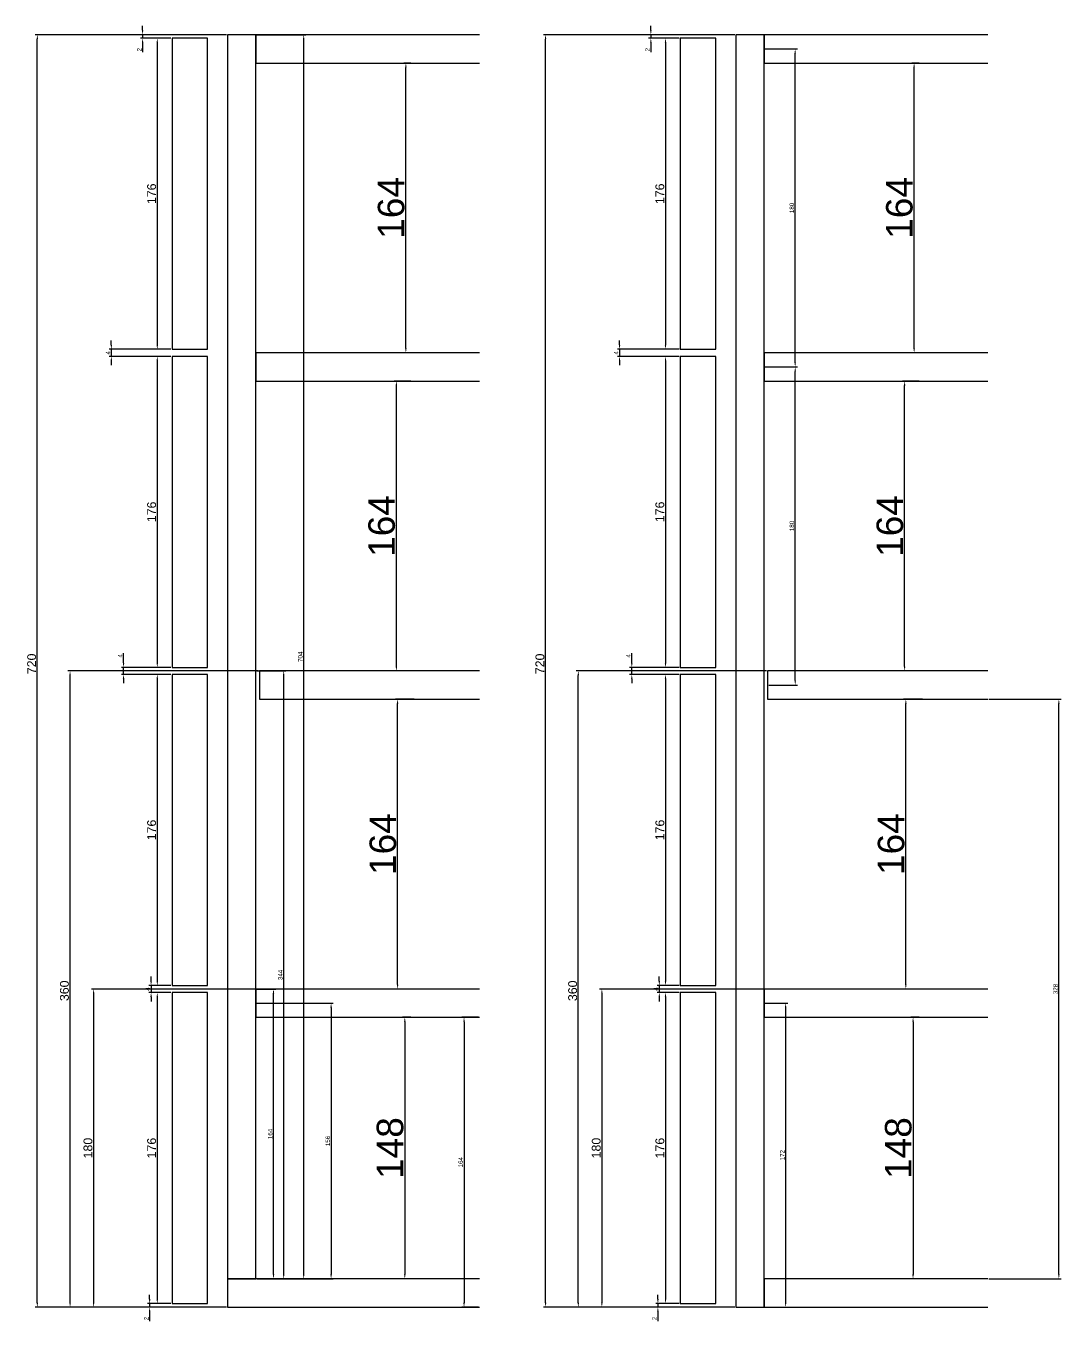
# Model space of a CAD drawing. Header units: millimetres. Extents: x 197 to 5045, y 762 to 4643.
# Drawn here: x 2098 to 2683, y 2205 to 2938 of the extents above; entities that cross this region are included whole.
import ezdxf

# ---------------------------------------------------------------- set-up
doc = ezdxf.new("R2010")
doc.units = ezdxf.units.MM
doc.styles.get("Standard").update_dxf_attribs({"font": 'arial.ttf'})
doc.dimstyles.new('ISO-25', dxfattribs={"dimtxt": 2.5, "dimasz": 2.5, "dimexe": 1.25, "dimexo": 0.625, "dimtad": 1, "dimtxsty": 'Standard', "dimcen": 2.5, "dimadec": 0, "dimazin": 0, "dimtfac": 1, "dimtmove": 0, "dimatfit": 3, "dimfxl": 1, "dimarcsym": 0})

# ---------------------------------------------------------------- blocks, each defined once
blk = doc.blocks.new('*D29')
at = {"color": 0, "lineweight": -2, "transparency": 16777216}
for p, q in [((14.94, 178), (5.94, 178)), ((7.19, 175.5), (7.19, 4.5)), ((14.94, 2), (5.94, 2))]:
    blk.add_line(p, q, dxfattribs=at)
at = {"color": 0, "transparency": 16777216}
for points in [[(6.77, 175.5), (7.61, 175.5), (7.19, 178)], [(6.77, 4.5), (7.61, 4.5), (7.19, 2)]]:
    blk.add_solid(points, dxfattribs=at)
at = {"layer": 'Defpoints', "color": 0, "transparency": 16777216}
for p in [(15.56, 178), (7.19, 2), (15.56, 2)]:
    blk.add_point(p, dxfattribs=at)
at = {"color": 0, "transparency": 16777216, "insert": (4.01, 90), "char_height": 5, "attachment_point": 5, "rotation": 90}
blk.add_mtext('176', dxfattribs=at)
blk = doc.blocks.new('*D28')
at = {"color": 0, "lineweight": -2, "transparency": 16777216}
for p, q in [((2211.11, 2932.96), (2102.82, 2932.96)), ((2104.07, 2215.46), (2104.07, 2930.46)), ((2211.11, 2212.96), (2102.82, 2212.96))]:
    blk.add_line(p, q, dxfattribs=at)
at = {"color": 0, "transparency": 16777216}
for points in [[(2103.66, 2930.46), (2104.49, 2930.46), (2104.07, 2932.96)], [(2103.66, 2215.46), (2104.49, 2215.46), (2104.07, 2212.96)]]:
    blk.add_solid(points, dxfattribs=at)
at = {"layer": 'Defpoints', "color": 0, "transparency": 16777216}
for p in [(2104.07, 2932.96), (2211.73, 2932.96), (2211.73, 2212.96)]:
    blk.add_point(p, dxfattribs=at)
at = {"color": 0, "transparency": 16777216, "insert": (2100.9, 2576.96), "char_height": 5, "attachment_point": 5, "rotation": 90}
blk.add_mtext('720', dxfattribs=at)
blk = doc.blocks.new('*D30')
at = {"color": 0, "lineweight": -2, "transparency": 16777216}
for p, q in [((2168.43, 2397.46), (2168.43, 2399.96)), ((2179.69, 2394.96), (2167.18, 2394.96)), ((2179.69, 2390.96), (2167.18, 2390.96)), ((2168.43, 2394.96), (2168.43, 2390.96)), ((2168.43, 2388.46), (2168.43, 2385.96))]:
    blk.add_line(p, q, dxfattribs=at)
at = {"color": 0, "transparency": 16777216}
for points in [[(2168.01, 2397.46), (2168.85, 2397.46), (2168.43, 2394.96)], [(2168.01, 2388.46), (2168.85, 2388.46), (2168.43, 2390.96)]]:
    blk.add_solid(points, dxfattribs=at)
at = {"layer": 'Defpoints', "color": 0, "transparency": 16777216}
for p in [(2168.43, 2390.96), (2180.32, 2394.96), (2180.32, 2390.96)]:
    blk.add_point(p, dxfattribs=at)
at = {"color": 0, "transparency": 16777216, "insert": (2166.56, 2392.96), "char_height": 2.5, "attachment_point": 5, "rotation": 90}
blk.add_mtext('4', dxfattribs=at)
blk = doc.blocks.new('*D31')
at = {"color": 0, "lineweight": -2, "transparency": 16777216}
for p, q in [((2179.69, 2214.96), (2166.38, 2214.96)), ((2167.63, 2217.46), (2167.63, 2219.96)), ((2167.63, 2214.96), (2167.63, 2212.96)), ((2211.11, 2212.96), (2166.38, 2212.96)), ((2167.63, 2210.46), (2167.63, 2205.05))]:
    blk.add_line(p, q, dxfattribs=at)
at = {"color": 0, "transparency": 16777216}
for points in [[(2167.21, 2217.46), (2168.05, 2217.46), (2167.63, 2214.96)], [(2167.21, 2210.46), (2168.05, 2210.46), (2167.63, 2212.96)]]:
    blk.add_solid(points, dxfattribs=at)
at = {"layer": 'Defpoints', "color": 0, "transparency": 16777216}
for p in [(2180.32, 2214.96), (2167.63, 2212.96), (2211.73, 2212.96)]:
    blk.add_point(p, dxfattribs=at)
at = {"color": 0, "transparency": 16777216, "insert": (2165.75, 2206.5), "char_height": 2.5, "attachment_point": 5, "rotation": 90}
blk.add_mtext('2', dxfattribs=at)
blk = doc.blocks.new('*D32')
at = {"color": 0, "lineweight": -2, "transparency": 16777216}
for p, q in [((2227.11, 2392.96), (2134.68, 2392.96)), ((2135.93, 2390.46), (2135.93, 2215.46)), ((2211.11, 2212.96), (2134.68, 2212.96))]:
    blk.add_line(p, q, dxfattribs=at)
at = {"color": 0, "transparency": 16777216}
for points in [[(2135.51, 2390.46), (2136.34, 2390.46), (2135.93, 2392.96)], [(2135.51, 2215.46), (2136.34, 2215.46), (2135.93, 2212.96)]]:
    blk.add_solid(points, dxfattribs=at)
at = {"layer": 'Defpoints', "color": 0, "transparency": 16777216}
for p in [(2227.73, 2392.96), (2135.93, 2212.96), (2211.73, 2212.96)]:
    blk.add_point(p, dxfattribs=at)
at = {"color": 0, "transparency": 16777216, "insert": (2132.75, 2302.96), "char_height": 5, "attachment_point": 5, "rotation": 90}
blk.add_mtext('180', dxfattribs=at)
blk = doc.blocks.new('*D40')
at = {"color": 0, "lineweight": -2, "transparency": 16777216}
for p, q in [((2211.11, 2932.96), (2162.4, 2932.96)), ((2163.65, 2935.46), (2163.65, 2937.96)), ((2163.65, 2932.96), (2163.65, 2930.96)), ((2179.69, 2930.96), (2162.4, 2930.96)), ((2163.65, 2928.46), (2163.65, 2923.05))]:
    blk.add_line(p, q, dxfattribs=at)
at = {"color": 0, "transparency": 16777216}
for points in [[(2163.23, 2935.46), (2164.07, 2935.46), (2163.65, 2932.96)], [(2163.23, 2928.46), (2164.07, 2928.46), (2163.65, 2930.96)]]:
    blk.add_solid(points, dxfattribs=at)
at = {"layer": 'Defpoints', "color": 0, "transparency": 16777216}
for p in [(2211.73, 2932.96), (2163.65, 2930.96), (2180.32, 2930.96)]:
    blk.add_point(p, dxfattribs=at)
at = {"color": 0, "transparency": 16777216, "insert": (2161.77, 2924.5), "char_height": 2.5, "attachment_point": 5, "rotation": 90}
blk.add_mtext('2', dxfattribs=at)
blk = doc.blocks.new('*D44')
at = {"color": 0, "lineweight": -2, "transparency": 16777216}
for p, q in [((2145.94, 2757.46), (2145.94, 2759.96)), ((2179.69, 2754.96), (2144.69, 2754.96)), ((2179.69, 2750.96), (2144.69, 2750.96)), ((2145.94, 2754.96), (2145.94, 2750.96)), ((2145.94, 2748.46), (2145.94, 2745.96))]:
    blk.add_line(p, q, dxfattribs=at)
at = {"color": 0, "transparency": 16777216}
for points in [[(2145.52, 2757.46), (2146.36, 2757.46), (2145.94, 2754.96)], [(2145.52, 2748.46), (2146.36, 2748.46), (2145.94, 2750.96)]]:
    blk.add_solid(points, dxfattribs=at)
at = {"layer": 'Defpoints', "color": 0, "transparency": 16777216}
for p in [(2145.94, 2750.96), (2180.32, 2754.96), (2180.32, 2750.96)]:
    blk.add_point(p, dxfattribs=at)
at = {"color": 0, "transparency": 16777216, "insert": (2144.06, 2752.96), "char_height": 2.5, "attachment_point": 5, "rotation": 90}
blk.add_mtext('4', dxfattribs=at)
blk = doc.blocks.new('*D45')
at = {"color": 0, "lineweight": -2, "transparency": 16777216}
for p, q in [((2229.11, 2572.96), (2121.35, 2572.96)), ((2122.6, 2215.46), (2122.6, 2570.46)), ((2211.11, 2212.96), (2121.35, 2212.96))]:
    blk.add_line(p, q, dxfattribs=at)
at = {"color": 0, "transparency": 16777216}
for points in [[(2122.18, 2570.46), (2123.02, 2570.46), (2122.6, 2572.96)], [(2122.18, 2215.46), (2123.02, 2215.46), (2122.6, 2212.96)]]:
    blk.add_solid(points, dxfattribs=at)
at = {"layer": 'Defpoints', "color": 0, "transparency": 16777216}
for p in [(2122.6, 2572.96), (2229.73, 2572.96), (2211.73, 2212.96)]:
    blk.add_point(p, dxfattribs=at)
at = {"color": 0, "transparency": 16777216, "insert": (2119.42, 2391.96), "char_height": 5, "attachment_point": 5, "rotation": 90}
blk.add_mtext('360', dxfattribs=at)
blk = doc.blocks.new('*D48')
at = {"color": 0, "lineweight": -2, "transparency": 16777216}
for p, q in [((2315.37, 2376.96), (2310.74, 2376.96)), ((2311.99, 2374.46), (2311.99, 2231.46)), ((2315.37, 2228.96), (2310.74, 2228.96))]:
    blk.add_line(p, q, dxfattribs=at)
at = {"color": 0, "transparency": 16777216}
for points in [[(2311.57, 2374.46), (2312.41, 2374.46), (2311.99, 2376.96)], [(2311.57, 2231.46), (2312.41, 2231.46), (2311.99, 2228.96)]]:
    blk.add_solid(points, dxfattribs=at)
at = {"layer": 'Defpoints', "color": 0, "transparency": 16777216}
for p in [(2315.99, 2376.96), (2311.99, 2228.96), (2315.99, 2228.96)]:
    blk.add_point(p, dxfattribs=at)
at = {"color": 0, "transparency": 16777216, "insert": (2303.71, 2302.96), "char_height": 15, "attachment_point": 5, "rotation": 90}
blk.add_mtext('148', dxfattribs=at)
blk = doc.blocks.new('*D49')
at = {"color": 0, "lineweight": -2, "transparency": 16777216}
for p, q in [((2317.37, 2556.96), (2306.67, 2556.96)), ((2307.92, 2395.46), (2307.92, 2554.46)), ((2315.37, 2392.96), (2306.67, 2392.96))]:
    blk.add_line(p, q, dxfattribs=at)
at = {"color": 0, "transparency": 16777216}
for points in [[(2307.5, 2554.46), (2308.34, 2554.46), (2307.92, 2556.96)], [(2307.5, 2395.46), (2308.34, 2395.46), (2307.92, 2392.96)]]:
    blk.add_solid(points, dxfattribs=at)
at = {"layer": 'Defpoints', "color": 0, "transparency": 16777216}
for p in [(2307.92, 2556.96), (2317.99, 2556.96), (2315.99, 2392.96)]:
    blk.add_point(p, dxfattribs=at)
at = {"color": 0, "transparency": 16777216, "insert": (2299.64, 2474.96), "char_height": 15, "attachment_point": 5, "rotation": 90}
blk.add_mtext('164', dxfattribs=at)
blk = doc.blocks.new('*D50')
at = {"color": 0, "lineweight": -2, "transparency": 16777216}
for p, q in [((2315.37, 2736.96), (2305.98, 2736.96)), ((2307.23, 2575.46), (2307.23, 2734.46)), ((2317.37, 2572.96), (2305.98, 2572.96))]:
    blk.add_line(p, q, dxfattribs=at)
at = {"color": 0, "transparency": 16777216}
for points in [[(2306.81, 2734.46), (2307.65, 2734.46), (2307.23, 2736.96)], [(2306.81, 2575.46), (2307.65, 2575.46), (2307.23, 2572.96)]]:
    blk.add_solid(points, dxfattribs=at)
at = {"layer": 'Defpoints', "color": 0, "transparency": 16777216}
for p in [(2307.23, 2736.96), (2315.99, 2736.96), (2317.99, 2572.96)]:
    blk.add_point(p, dxfattribs=at)
at = {"color": 0, "transparency": 16777216, "insert": (2298.95, 2654.96), "char_height": 15, "attachment_point": 5, "rotation": 90}
blk.add_mtext('164', dxfattribs=at)
blk = doc.blocks.new('*D51')
at = {"color": 0, "lineweight": -2, "transparency": 16777216}
for p, q in [((2315.37, 2916.96), (2311.35, 2916.96)), ((2312.6, 2755.46), (2312.6, 2914.46)), ((2315.37, 2752.96), (2311.35, 2752.96))]:
    blk.add_line(p, q, dxfattribs=at)
at = {"color": 0, "transparency": 16777216}
for points in [[(2312.19, 2914.46), (2313.02, 2914.46), (2312.6, 2916.96)], [(2312.19, 2755.46), (2313.02, 2755.46), (2312.6, 2752.96)]]:
    blk.add_solid(points, dxfattribs=at)
at = {"layer": 'Defpoints', "color": 0, "transparency": 16777216}
for p in [(2312.6, 2916.96), (2315.99, 2916.96), (2315.99, 2752.96)]:
    blk.add_point(p, dxfattribs=at)
at = {"color": 0, "transparency": 16777216, "insert": (2304.32, 2834.96), "char_height": 15, "attachment_point": 5, "rotation": 90}
blk.add_mtext('164', dxfattribs=at)
blk = doc.blocks.new('*D52')
at = {"color": 0, "lineweight": -2, "transparency": 16777216}
for p, q in [((2152.87, 2577.46), (2152.87, 2582.94)), ((2179.69, 2574.96), (2151.62, 2574.96)), ((2152.87, 2570.96), (2152.87, 2574.96)), ((2179.69, 2570.96), (2151.62, 2570.96)), ((2152.87, 2568.46), (2152.87, 2565.96))]:
    blk.add_line(p, q, dxfattribs=at)
at = {"color": 0, "transparency": 16777216}
for points in [[(2152.45, 2577.46), (2153.29, 2577.46), (2152.87, 2574.96)], [(2152.45, 2568.46), (2153.29, 2568.46), (2152.87, 2570.96)]]:
    blk.add_solid(points, dxfattribs=at)
at = {"layer": 'Defpoints', "color": 0, "transparency": 16777216}
for p in [(2180.32, 2574.96), (2152.87, 2570.96), (2180.32, 2570.96)]:
    blk.add_point(p, dxfattribs=at)
at = {"color": 0, "transparency": 16777216, "insert": (2150.99, 2581.45), "char_height": 2.5, "attachment_point": 5, "rotation": 90}
blk.add_mtext('4', dxfattribs=at)
blk = doc.blocks.new('*D53')
at = {"color": 0, "lineweight": -2, "transparency": 16777216}
for p, q in [((2498.67, 2932.96), (2390.38, 2932.96)), ((2391.63, 2215.46), (2391.63, 2930.46)), ((2498.67, 2212.96), (2390.38, 2212.96))]:
    blk.add_line(p, q, dxfattribs=at)
at = {"color": 0, "transparency": 16777216}
for points in [[(2391.22, 2930.46), (2392.05, 2930.46), (2391.63, 2932.96)], [(2391.22, 2215.46), (2392.05, 2215.46), (2391.63, 2212.96)]]:
    blk.add_solid(points, dxfattribs=at)
at = {"layer": 'Defpoints', "color": 0, "transparency": 16777216}
for p in [(2391.63, 2932.96), (2499.29, 2932.96), (2499.29, 2212.96)]:
    blk.add_point(p, dxfattribs=at)
at = {"color": 0, "transparency": 16777216, "insert": (2388.46, 2576.96), "char_height": 5, "attachment_point": 5, "rotation": 90}
blk.add_mtext('720', dxfattribs=at)
blk = doc.blocks.new('*D60')
at = {"color": 0, "lineweight": -2, "transparency": 16777216}
for p, q in [((2455.99, 2397.46), (2455.99, 2399.96)), ((2467.25, 2394.96), (2454.74, 2394.96)), ((2467.25, 2390.96), (2454.74, 2390.96)), ((2455.99, 2394.96), (2455.99, 2390.96)), ((2455.99, 2388.46), (2455.99, 2385.96))]:
    blk.add_line(p, q, dxfattribs=at)
at = {"color": 0, "transparency": 16777216}
for points in [[(2455.58, 2397.46), (2456.41, 2397.46), (2455.99, 2394.96)], [(2455.58, 2388.46), (2456.41, 2388.46), (2455.99, 2390.96)]]:
    blk.add_solid(points, dxfattribs=at)
at = {"layer": 'Defpoints', "color": 0, "transparency": 16777216}
for p in [(2455.99, 2390.96), (2467.88, 2394.96), (2467.88, 2390.96)]:
    blk.add_point(p, dxfattribs=at)
at = {"color": 0, "transparency": 16777216, "insert": (2454.12, 2392.96), "char_height": 2.5, "attachment_point": 5, "rotation": 90}
blk.add_mtext('4', dxfattribs=at)
blk = doc.blocks.new('*D61')
at = {"color": 0, "lineweight": -2, "transparency": 16777216}
for p, q in [((2467.25, 2214.96), (2453.94, 2214.96)), ((2455.19, 2217.46), (2455.19, 2219.96)), ((2455.19, 2214.96), (2455.19, 2212.96)), ((2498.67, 2212.96), (2453.94, 2212.96)), ((2455.19, 2210.46), (2455.19, 2205.05))]:
    blk.add_line(p, q, dxfattribs=at)
at = {"color": 0, "transparency": 16777216}
for points in [[(2454.77, 2217.46), (2455.61, 2217.46), (2455.19, 2214.96)], [(2454.77, 2210.46), (2455.61, 2210.46), (2455.19, 2212.96)]]:
    blk.add_solid(points, dxfattribs=at)
at = {"layer": 'Defpoints', "color": 0, "transparency": 16777216}
for p in [(2467.88, 2214.96), (2455.19, 2212.96), (2499.29, 2212.96)]:
    blk.add_point(p, dxfattribs=at)
at = {"color": 0, "transparency": 16777216, "insert": (2453.31, 2206.5), "char_height": 2.5, "attachment_point": 5, "rotation": 90}
blk.add_mtext('2', dxfattribs=at)
blk = doc.blocks.new('*D54')
at = {"color": 0, "lineweight": -2, "transparency": 16777216}
for p, q in [((2514.67, 2392.96), (2422.24, 2392.96)), ((2423.49, 2390.46), (2423.49, 2215.46)), ((2498.67, 2212.96), (2422.24, 2212.96))]:
    blk.add_line(p, q, dxfattribs=at)
at = {"color": 0, "transparency": 16777216}
for points in [[(2423.07, 2390.46), (2423.91, 2390.46), (2423.49, 2392.96)], [(2423.07, 2215.46), (2423.91, 2215.46), (2423.49, 2212.96)]]:
    blk.add_solid(points, dxfattribs=at)
at = {"layer": 'Defpoints', "color": 0, "transparency": 16777216}
for p in [(2515.29, 2392.96), (2423.49, 2212.96), (2499.29, 2212.96)]:
    blk.add_point(p, dxfattribs=at)
at = {"color": 0, "transparency": 16777216, "insert": (2420.31, 2302.96), "char_height": 5, "attachment_point": 5, "rotation": 90}
blk.add_mtext('180', dxfattribs=at)
blk = doc.blocks.new('*D62')
at = {"color": 0, "lineweight": -2, "transparency": 16777216}
for p, q in [((2498.67, 2932.96), (2449.96, 2932.96)), ((2451.21, 2935.46), (2451.21, 2937.96)), ((2451.21, 2932.96), (2451.21, 2930.96)), ((2467.25, 2930.96), (2449.96, 2930.96)), ((2451.21, 2928.46), (2451.21, 2923.05))]:
    blk.add_line(p, q, dxfattribs=at)
at = {"color": 0, "transparency": 16777216}
for points in [[(2450.79, 2935.46), (2451.63, 2935.46), (2451.21, 2932.96)], [(2450.79, 2928.46), (2451.63, 2928.46), (2451.21, 2930.96)]]:
    blk.add_solid(points, dxfattribs=at)
at = {"layer": 'Defpoints', "color": 0, "transparency": 16777216}
for p in [(2499.29, 2932.96), (2451.21, 2930.96), (2467.88, 2930.96)]:
    blk.add_point(p, dxfattribs=at)
at = {"color": 0, "transparency": 16777216, "insert": (2449.33, 2924.5), "char_height": 2.5, "attachment_point": 5, "rotation": 90}
blk.add_mtext('2', dxfattribs=at)
blk = doc.blocks.new('*D63')
at = {"color": 0, "lineweight": -2, "transparency": 16777216}
for p, q in [((2433.5, 2757.46), (2433.5, 2759.96)), ((2467.25, 2754.96), (2432.25, 2754.96)), ((2467.25, 2750.96), (2432.25, 2750.96)), ((2433.5, 2754.96), (2433.5, 2750.96)), ((2433.5, 2748.46), (2433.5, 2745.96))]:
    blk.add_line(p, q, dxfattribs=at)
at = {"color": 0, "transparency": 16777216}
for points in [[(2433.08, 2757.46), (2433.92, 2757.46), (2433.5, 2754.96)], [(2433.08, 2748.46), (2433.92, 2748.46), (2433.5, 2750.96)]]:
    blk.add_solid(points, dxfattribs=at)
at = {"layer": 'Defpoints', "color": 0, "transparency": 16777216}
for p in [(2433.5, 2750.96), (2467.88, 2754.96), (2467.88, 2750.96)]:
    blk.add_point(p, dxfattribs=at)
at = {"color": 0, "transparency": 16777216, "insert": (2431.62, 2752.96), "char_height": 2.5, "attachment_point": 5, "rotation": 90}
blk.add_mtext('4', dxfattribs=at)
blk = doc.blocks.new('*D56')
at = {"color": 0, "lineweight": -2, "transparency": 16777216}
for p, q in [((2516.67, 2572.96), (2408.91, 2572.96)), ((2410.16, 2215.46), (2410.16, 2570.46)), ((2498.67, 2212.96), (2408.91, 2212.96))]:
    blk.add_line(p, q, dxfattribs=at)
at = {"color": 0, "transparency": 16777216}
for points in [[(2409.75, 2570.46), (2410.58, 2570.46), (2410.16, 2572.96)], [(2409.75, 2215.46), (2410.58, 2215.46), (2410.16, 2212.96)]]:
    blk.add_solid(points, dxfattribs=at)
at = {"layer": 'Defpoints', "color": 0, "transparency": 16777216}
for p in [(2410.16, 2572.96), (2517.29, 2572.96), (2499.29, 2212.96)]:
    blk.add_point(p, dxfattribs=at)
at = {"color": 0, "transparency": 16777216, "insert": (2406.98, 2391.96), "char_height": 5, "attachment_point": 5, "rotation": 90}
blk.add_mtext('360', dxfattribs=at)
blk = doc.blocks.new('*D55')
at = {"color": 0, "lineweight": -2, "transparency": 16777216}
for p, q in [((2602.93, 2376.96), (2598.3, 2376.96)), ((2599.55, 2374.46), (2599.55, 2231.46)), ((2602.93, 2228.96), (2598.3, 2228.96))]:
    blk.add_line(p, q, dxfattribs=at)
at = {"color": 0, "transparency": 16777216}
for points in [[(2599.14, 2374.46), (2599.97, 2374.46), (2599.55, 2376.96)], [(2599.14, 2231.46), (2599.97, 2231.46), (2599.55, 2228.96)]]:
    blk.add_solid(points, dxfattribs=at)
at = {"layer": 'Defpoints', "color": 0, "transparency": 16777216}
for p in [(2603.56, 2376.96), (2599.55, 2228.96), (2603.56, 2228.96)]:
    blk.add_point(p, dxfattribs=at)
at = {"color": 0, "transparency": 16777216, "insert": (2591.27, 2302.96), "char_height": 15, "attachment_point": 5, "rotation": 90}
blk.add_mtext('148', dxfattribs=at)
blk = doc.blocks.new('*D57')
at = {"color": 0, "lineweight": -2, "transparency": 16777216}
for p, q in [((2604.93, 2556.96), (2594.23, 2556.96)), ((2595.48, 2395.46), (2595.48, 2554.46)), ((2602.93, 2392.96), (2594.23, 2392.96))]:
    blk.add_line(p, q, dxfattribs=at)
at = {"color": 0, "transparency": 16777216}
for points in [[(2595.07, 2554.46), (2595.9, 2554.46), (2595.48, 2556.96)], [(2595.07, 2395.46), (2595.9, 2395.46), (2595.48, 2392.96)]]:
    blk.add_solid(points, dxfattribs=at)
at = {"layer": 'Defpoints', "color": 0, "transparency": 16777216}
for p in [(2595.48, 2556.96), (2605.56, 2556.96), (2603.56, 2392.96)]:
    blk.add_point(p, dxfattribs=at)
at = {"color": 0, "transparency": 16777216, "insert": (2587.2, 2474.96), "char_height": 15, "attachment_point": 5, "rotation": 90}
blk.add_mtext('164', dxfattribs=at)
blk = doc.blocks.new('*D58')
at = {"color": 0, "lineweight": -2, "transparency": 16777216}
for p, q in [((2602.93, 2736.96), (2593.54, 2736.96)), ((2594.79, 2575.46), (2594.79, 2734.46)), ((2604.93, 2572.96), (2593.54, 2572.96))]:
    blk.add_line(p, q, dxfattribs=at)
at = {"color": 0, "transparency": 16777216}
for points in [[(2594.38, 2734.46), (2595.21, 2734.46), (2594.79, 2736.96)], [(2594.38, 2575.46), (2595.21, 2575.46), (2594.79, 2572.96)]]:
    blk.add_solid(points, dxfattribs=at)
at = {"layer": 'Defpoints', "color": 0, "transparency": 16777216}
for p in [(2594.79, 2736.96), (2603.56, 2736.96), (2605.56, 2572.96)]:
    blk.add_point(p, dxfattribs=at)
at = {"color": 0, "transparency": 16777216, "insert": (2586.51, 2654.96), "char_height": 15, "attachment_point": 5, "rotation": 90}
blk.add_mtext('164', dxfattribs=at)
blk = doc.blocks.new('*D59')
at = {"color": 0, "lineweight": -2, "transparency": 16777216}
for p, q in [((2602.93, 2916.96), (2598.91, 2916.96)), ((2600.16, 2755.46), (2600.16, 2914.46)), ((2602.93, 2752.96), (2598.91, 2752.96))]:
    blk.add_line(p, q, dxfattribs=at)
at = {"color": 0, "transparency": 16777216}
for points in [[(2599.75, 2914.46), (2600.58, 2914.46), (2600.16, 2916.96)], [(2599.75, 2755.46), (2600.58, 2755.46), (2600.16, 2752.96)]]:
    blk.add_solid(points, dxfattribs=at)
at = {"layer": 'Defpoints', "color": 0, "transparency": 16777216}
for p in [(2600.16, 2916.96), (2603.56, 2916.96), (2603.56, 2752.96)]:
    blk.add_point(p, dxfattribs=at)
at = {"color": 0, "transparency": 16777216, "insert": (2591.88, 2834.96), "char_height": 15, "attachment_point": 5, "rotation": 90}
blk.add_mtext('164', dxfattribs=at)
blk = doc.blocks.new('*D64')
at = {"color": 0, "lineweight": -2, "transparency": 16777216}
for p, q in [((2440.43, 2577.46), (2440.43, 2582.94)), ((2467.25, 2574.96), (2439.18, 2574.96)), ((2440.43, 2570.96), (2440.43, 2574.96)), ((2467.25, 2570.96), (2439.18, 2570.96)), ((2440.43, 2568.46), (2440.43, 2565.96))]:
    blk.add_line(p, q, dxfattribs=at)
at = {"color": 0, "transparency": 16777216}
for points in [[(2440.01, 2577.46), (2440.85, 2577.46), (2440.43, 2574.96)], [(2440.01, 2568.46), (2440.85, 2568.46), (2440.43, 2570.96)]]:
    blk.add_solid(points, dxfattribs=at)
at = {"layer": 'Defpoints', "color": 0, "transparency": 16777216}
for p in [(2467.88, 2574.96), (2440.43, 2570.96), (2467.88, 2570.96)]:
    blk.add_point(p, dxfattribs=at)
at = {"color": 0, "transparency": 16777216, "insert": (2438.56, 2581.45), "char_height": 2.5, "attachment_point": 5, "rotation": 90}
blk.add_mtext('4', dxfattribs=at)
blk = doc.blocks.new('*D65')
at = {"color": 0, "lineweight": -2, "transparency": 16777216}
for p, q in [((2228.36, 2392.96), (2238.96, 2392.96)), ((2237.71, 2231.46), (2237.71, 2390.46)), ((2228.36, 2228.96), (2238.96, 2228.96))]:
    blk.add_line(p, q, dxfattribs=at)
at = {"color": 0, "transparency": 16777216}
for points in [[(2237.29, 2390.46), (2238.13, 2390.46), (2237.71, 2392.96)], [(2237.29, 2231.46), (2238.13, 2231.46), (2237.71, 2228.96)]]:
    blk.add_solid(points, dxfattribs=at)
at = {"layer": 'Defpoints', "color": 0, "transparency": 16777216}
for p in [(2227.73, 2392.96), (2237.71, 2392.96), (2227.73, 2228.96)]:
    blk.add_point(p, dxfattribs=at)
at = {"color": 0, "transparency": 16777216, "insert": (2235.81, 2310.96), "char_height": 2.5, "attachment_point": 5, "rotation": 90}
blk.add_mtext('164', dxfattribs=at)
blk = doc.blocks.new('*D66')
at = {"color": 0, "lineweight": -2, "transparency": 16777216}
for p, q in [((2228.36, 2572.96), (2244.72, 2572.96)), ((2243.47, 2231.46), (2243.47, 2570.46)), ((2228.36, 2228.96), (2244.72, 2228.96))]:
    blk.add_line(p, q, dxfattribs=at)
at = {"color": 0, "transparency": 16777216}
for points in [[(2243.06, 2570.46), (2243.89, 2570.46), (2243.47, 2572.96)], [(2243.06, 2231.46), (2243.89, 2231.46), (2243.47, 2228.96)]]:
    blk.add_solid(points, dxfattribs=at)
at = {"layer": 'Defpoints', "color": 0, "transparency": 16777216}
for p in [(2227.73, 2572.96), (2243.47, 2572.96), (2227.73, 2228.96)]:
    blk.add_point(p, dxfattribs=at)
at = {"color": 0, "transparency": 16777216, "insert": (2241.57, 2400.96), "char_height": 2.5, "attachment_point": 5, "rotation": 90}
blk.add_mtext('344', dxfattribs=at)
blk = doc.blocks.new('*D67')
at = {"color": 0, "lineweight": -2, "transparency": 16777216}
for p, q in [((2228.36, 2932.96), (2256.03, 2932.96)), ((2254.78, 2231.46), (2254.78, 2930.46)), ((2228.36, 2228.96), (2256.03, 2228.96))]:
    blk.add_line(p, q, dxfattribs=at)
at = {"color": 0, "transparency": 16777216}
for points in [[(2254.37, 2930.46), (2255.2, 2930.46), (2254.78, 2932.96)], [(2254.37, 2231.46), (2255.2, 2231.46), (2254.78, 2228.96)]]:
    blk.add_solid(points, dxfattribs=at)
at = {"layer": 'Defpoints', "color": 0, "transparency": 16777216}
for p in [(2227.73, 2932.96), (2254.78, 2932.96), (2227.73, 2228.96)]:
    blk.add_point(p, dxfattribs=at)
at = {"color": 0, "transparency": 16777216, "insert": (2252.88, 2580.96), "char_height": 2.5, "attachment_point": 5, "rotation": 90}
blk.add_mtext('704', dxfattribs=at)
blk = doc.blocks.new('*D68')
at = {"color": 0, "lineweight": -2, "transparency": 16777216}
for p, q in [((2515.92, 2924.96), (2534.1, 2924.96)), ((2532.85, 2747.46), (2532.85, 2922.46)), ((2515.92, 2744.96), (2534.1, 2744.96))]:
    blk.add_line(p, q, dxfattribs=at)
at = {"color": 0, "transparency": 16777216}
for points in [[(2532.44, 2922.46), (2533.27, 2922.46), (2532.85, 2924.96)], [(2532.44, 2747.46), (2533.27, 2747.46), (2532.85, 2744.96)]]:
    blk.add_solid(points, dxfattribs=at)
at = {"layer": 'Defpoints', "color": 0, "transparency": 16777216}
for p in [(2515.29, 2924.96), (2532.85, 2924.96), (2515.29, 2744.96)]:
    blk.add_point(p, dxfattribs=at)
at = {"color": 0, "transparency": 16777216, "insert": (2530.95, 2834.96), "char_height": 2.5, "attachment_point": 5, "rotation": 90}
blk.add_mtext('180', dxfattribs=at)
blk = doc.blocks.new('*D69')
at = {"color": 0, "lineweight": -2, "transparency": 16777216}
for p, q in [((2515.92, 2744.96), (2534.13, 2744.96)), ((2532.88, 2567.46), (2532.88, 2742.46)), ((2517.92, 2564.96), (2534.13, 2564.96))]:
    blk.add_line(p, q, dxfattribs=at)
at = {"color": 0, "transparency": 16777216}
for points in [[(2532.47, 2742.46), (2533.3, 2742.46), (2532.88, 2744.96)], [(2532.47, 2567.46), (2533.3, 2567.46), (2532.88, 2564.96)]]:
    blk.add_solid(points, dxfattribs=at)
at = {"layer": 'Defpoints', "color": 0, "transparency": 16777216}
for p in [(2515.29, 2744.96), (2532.88, 2744.96), (2517.29, 2564.96)]:
    blk.add_point(p, dxfattribs=at)
at = {"color": 0, "transparency": 16777216, "insert": (2530.98, 2654.96), "char_height": 2.5, "attachment_point": 5, "rotation": 90}
blk.add_mtext('180', dxfattribs=at)
blk = doc.blocks.new('*D70')
at = {"color": 0, "lineweight": -2, "transparency": 16777216}
for p, q in [((2515.92, 2384.96), (2528.72, 2384.96)), ((2527.47, 2382.46), (2527.47, 2215.46)), ((2515.92, 2212.96), (2528.72, 2212.96))]:
    blk.add_line(p, q, dxfattribs=at)
at = {"color": 0, "transparency": 16777216}
for points in [[(2527.05, 2382.46), (2527.88, 2382.46), (2527.47, 2384.96)], [(2527.05, 2215.46), (2527.88, 2215.46), (2527.47, 2212.96)]]:
    blk.add_solid(points, dxfattribs=at)
at = {"layer": 'Defpoints', "color": 0, "transparency": 16777216}
for p in [(2515.29, 2384.96), (2515.29, 2212.96), (2527.47, 2212.96)]:
    blk.add_point(p, dxfattribs=at)
at = {"color": 0, "transparency": 16777216, "insert": (2525.59, 2298.96), "char_height": 2.5, "attachment_point": 5, "rotation": 90}
blk.add_mtext('172', dxfattribs=at)
blk = doc.blocks.new('*D71')
at = {"color": 0, "lineweight": -2, "transparency": 16777216}
for p, q in [((2228.36, 2384.96), (2271.54, 2384.96)), ((2270.29, 2382.46), (2270.29, 2231.46)), ((2228.36, 2228.96), (2271.54, 2228.96))]:
    blk.add_line(p, q, dxfattribs=at)
at = {"color": 0, "transparency": 16777216}
for points in [[(2269.87, 2382.46), (2270.71, 2382.46), (2270.29, 2384.96)], [(2269.87, 2231.46), (2270.71, 2231.46), (2270.29, 2228.96)]]:
    blk.add_solid(points, dxfattribs=at)
at = {"layer": 'Defpoints', "color": 0, "transparency": 16777216}
for p in [(2227.73, 2384.96), (2227.73, 2228.96), (2270.29, 2228.96)]:
    blk.add_point(p, dxfattribs=at)
at = {"color": 0, "transparency": 16777216, "insert": (2268.39, 2306.96), "char_height": 2.5, "attachment_point": 5, "rotation": 90}
blk.add_mtext('156', dxfattribs=at)
blk = doc.blocks.new('*D108')
at = {"color": 0, "lineweight": -2, "transparency": 16777216}
for p, q in [((2642.52, 2556.96), (2683.31, 2556.96)), ((2682.06, 2231.46), (2682.06, 2554.46)), ((2642.52, 2228.96), (2683.31, 2228.96))]:
    blk.add_line(p, q, dxfattribs=at)
at = {"color": 0, "transparency": 16777216}
for points in [[(2681.65, 2554.46), (2682.48, 2554.46), (2682.06, 2556.96)], [(2681.65, 2231.46), (2682.48, 2231.46), (2682.06, 2228.96)]]:
    blk.add_solid(points, dxfattribs=at)
at = {"layer": 'Defpoints', "color": 0, "transparency": 16777216}
for p in [(2641.9, 2556.96), (2682.06, 2556.96), (2641.9, 2228.96)]:
    blk.add_point(p, dxfattribs=at)
at = {"color": 0, "transparency": 16777216, "insert": (2680.16, 2392.96), "char_height": 2.5, "attachment_point": 5, "rotation": 90}
blk.add_mtext('328', dxfattribs=at)
blk = doc.blocks.new('*D109')
at = {"color": 0, "lineweight": -2, "transparency": 16777216}
for p, q in [((2353.71, 2376.96), (2344.25, 2376.96)), ((2345.5, 2374.46), (2345.5, 2215.46)), ((2353.71, 2212.96), (2344.25, 2212.96))]:
    blk.add_line(p, q, dxfattribs=at)
at = {"color": 0, "transparency": 16777216}
for points in [[(2345.09, 2374.46), (2345.92, 2374.46), (2345.5, 2376.96)], [(2345.09, 2215.46), (2345.92, 2215.46), (2345.5, 2212.96)]]:
    blk.add_solid(points, dxfattribs=at)
at = {"layer": 'Defpoints', "color": 0, "transparency": 16777216}
for p in [(2354.33, 2376.96), (2345.5, 2212.96), (2354.33, 2212.96)]:
    blk.add_point(p, dxfattribs=at)
at = {"color": 0, "transparency": 16777216, "insert": (2343.6, 2294.96), "char_height": 2.5, "attachment_point": 5, "rotation": 90}
blk.add_mtext('164', dxfattribs=at)
blk = doc.blocks.new('A$C6B184A41')
at = {"color": 1}
blk.add_lwpolyline([(15.562, 2), (35.562, 2), (35.562, 178), (15.562, 178)], close=True, dxfattribs=at)
dim = blk.add_linear_dim(base=(7.19, 2), p1=(15.562, 178), p2=(15.562, 2), angle=90, dimstyle='ISO-25', override={"dimtxt": 5})
dim.commit()
dim.dimension.update_dxf_attribs({"geometry": '*D29', "text_midpoint": (4.012, 90)})

msp = doc.modelspace()

# ---------------------------------------------------------------- linework, layer by layer
at = {"color": 3}
for points in [[(2211.73, 2228.957), (2227.73, 2228.957), (2227.73, 2932.957), (2211.73, 2932.957)], [(2499.292, 2212.957), (2515.292, 2212.957), (2515.292, 2932.957), (2499.292, 2932.957)]]:
    msp.add_lwpolyline(points, close=True, dxfattribs=at)
at = {"color": 6}
for points in [[(2354.334, 2932.957), (2227.73, 2932.957), (2227.73, 2916.957), (2354.334, 2916.957)], [(2641.896, 2932.957), (2515.292, 2932.957), (2515.292, 2916.957), (2641.896, 2916.957)], [(2354.334, 2752.957), (2227.73, 2752.957), (2227.73, 2736.957), (2354.334, 2736.957)], [(2641.896, 2752.957), (2515.292, 2752.957), (2515.292, 2736.957), (2641.896, 2736.957)], [(2354.334, 2572.957), (2229.73, 2572.957), (2229.73, 2556.957), (2354.334, 2556.957)], [(2641.896, 2572.957), (2517.292, 2572.957), (2517.292, 2556.957), (2641.896, 2556.957)], [(2354.334, 2392.957), (2227.73, 2392.957), (2227.73, 2376.957), (2354.334, 2376.957)], [(2641.896, 2392.957), (2515.292, 2392.957), (2515.292, 2376.957), (2641.896, 2376.957)], [(2354.334, 2228.957), (2211.73, 2228.957), (2211.73, 2212.957), (2354.334, 2212.957)], [(2641.896, 2228.957), (2515.292, 2228.957), (2515.292, 2212.957), (2641.896, 2212.957)]]:
    msp.add_lwpolyline(points, dxfattribs=at)

# ---------------------------------------------------------------- block references
for p in [(2164.755, 2752.957), (2452.317, 2752.957), (2164.755, 2572.957), (2452.317, 2572.957), (2164.755, 2392.957), (2452.317, 2392.957), (2164.755, 2212.957), (2452.317, 2212.957)]:
    msp.add_blockref('A$C6B184A41', p)

# ---------------------------------------------------------------- dimensions: what is measured, and where the dimension line sits
for base, p1, p2, picture, middle in [((2104.074, 2932.957), (2211.73, 2212.957), (2211.73, 2932.957), '*D28', (2104.074, 2576.957)), ((2391.635, 2932.957), (2499.292, 2212.957), (2499.292, 2932.957), '*D53', (2391.635, 2576.957)), ((2122.601, 2572.957), (2211.73, 2212.957), (2229.73, 2572.957), '*D45', (2122.601, 2391.962)), ((2410.162, 2572.957), (2499.292, 2212.957), (2517.292, 2572.957), '*D56', (2410.162, 2391.962))]:
    dim = msp.add_linear_dim(base=base, p1=p1, p2=p2, angle=90, dimstyle='ISO-25', override={"dimtxt": 5})
    dim.commit()
    dim.dimension.update_dxf_attribs({"geometry": picture, "text_midpoint": middle, "dimtype": 160})
for base, p1, p2, picture, middle in [((2163.65, 2930.957), (2211.73, 2932.957), (2180.318, 2930.957), '*D40', (2161.769, 2924.504)), ((2254.784, 2932.957), (2227.73, 2228.957), (2227.73, 2932.957), '*D67', (2252.883, 2580.957)), ((2451.211, 2930.957), (2499.292, 2932.957), (2467.879, 2930.957), '*D62', (2449.331, 2924.504)), ((2532.855, 2924.957), (2515.292, 2744.957), (2515.292, 2924.957), '*D68', (2530.954, 2834.957)), ((2145.938, 2750.957), (2180.318, 2754.957), (2180.318, 2750.957), '*D44', (2144.063, 2752.957)), ((2433.5, 2750.957), (2467.879, 2754.957), (2467.879, 2750.957), '*D63', (2431.625, 2752.957)), ((2532.885, 2744.957), (2517.292, 2564.957), (2515.292, 2744.957), '*D69', (2530.983, 2654.957)), ((2243.472, 2572.957), (2227.73, 2228.957), (2227.73, 2572.957), '*D66', (2241.57, 2400.957)), ((2682.065, 2556.957), (2641.896, 2228.957), (2641.896, 2556.957), '*D108', (2680.162, 2392.957)), ((2168.431, 2390.957), (2180.318, 2394.957), (2180.318, 2390.957), '*D30', (2166.556, 2392.957)), ((2455.992, 2390.957), (2467.879, 2394.957), (2467.879, 2390.957), '*D60', (2454.117, 2392.957)), ((2237.709, 2392.957), (2227.73, 2228.957), (2227.73, 2392.957), '*D65', (2235.808, 2310.957)), ((2270.29, 2228.957), (2227.73, 2384.957), (2227.73, 2228.957), '*D71', (2268.389, 2306.957)), ((2527.466, 2212.957), (2515.292, 2384.957), (2515.292, 2212.957), '*D70', (2525.586, 2298.957)), ((2345.505, 2212.957), (2354.334, 2376.957), (2354.334, 2212.957), '*D109', (2343.603, 2294.957)), ((2167.63, 2212.957), (2180.318, 2214.957), (2211.73, 2212.957), '*D31', (2165.75, 2206.504)), ((2455.191, 2212.957), (2467.879, 2214.957), (2499.292, 2212.957), '*D61', (2453.311, 2206.504))]:
    dim = msp.add_linear_dim(base=base, p1=p1, p2=p2, angle=90, dimstyle='ISO-25')
    dim.commit()
    dim.dimension.update_dxf_attribs({"geometry": picture, "text_midpoint": middle})
for base, p1, p2, override, picture, middle in [((2312.603, 2916.957), (2315.994, 2752.957), (2315.994, 2916.957), {"dimtxt": 15}, '*D51', (2304.32, 2834.957)), ((2600.164, 2916.957), (2603.555, 2752.957), (2603.555, 2916.957), {"dimtxt": 15}, '*D59', (2591.881, 2834.957)), ((2307.231, 2736.957), (2317.994, 2572.957), (2315.994, 2736.957), {"dimtxt": 15}, '*D50', (2298.948, 2654.957)), ((2594.792, 2736.957), (2605.555, 2572.957), (2603.555, 2736.957), {"dimtxt": 15}, '*D58', (2586.509, 2654.957)), ((2307.922, 2556.957), (2315.994, 2392.957), (2317.994, 2556.957), {"dimtxt": 15}, '*D49', (2299.638, 2474.957)), ((2595.483, 2556.957), (2603.555, 2392.957), (2605.555, 2556.957), {"dimtxt": 15}, '*D57', (2587.199, 2474.957)), ((2135.928, 2212.957), (2227.73, 2392.957), (2211.73, 2212.957), {"dimtxt": 5}, '*D32', (2132.75, 2302.957)), ((2423.489, 2212.957), (2515.292, 2392.957), (2499.292, 2212.957), {"dimtxt": 5}, '*D54', (2420.312, 2302.957)), ((2311.991, 2228.957), (2315.994, 2376.957), (2315.994, 2228.957), {"dimtxt": 15}, '*D48', (2303.707, 2302.957)), ((2599.552, 2228.957), (2603.555, 2376.957), (2603.555, 2228.957), {"dimtxt": 15}, '*D55', (2591.268, 2302.957))]:
    dim = msp.add_linear_dim(base=base, p1=p1, p2=p2, angle=90, dimstyle='ISO-25', override=override)
    dim.commit()
    dim.dimension.update_dxf_attribs({"geometry": picture, "text_midpoint": middle})
for base, p1, p2, picture, middle in [((2152.869, 2570.957), (2180.318, 2574.957), (2180.318, 2570.957), '*D52', (2152.869, 2581.446)), ((2440.43, 2570.957), (2467.879, 2574.957), (2467.879, 2570.957), '*D64', (2440.43, 2581.446))]:
    dim = msp.add_linear_dim(base=base, p1=p1, p2=p2, angle=90, dimstyle='ISO-25')
    dim.commit()
    dim.dimension.update_dxf_attribs({"geometry": picture, "text_midpoint": middle, "dimtype": 160})

doc.saveas('drawing.dxf')
